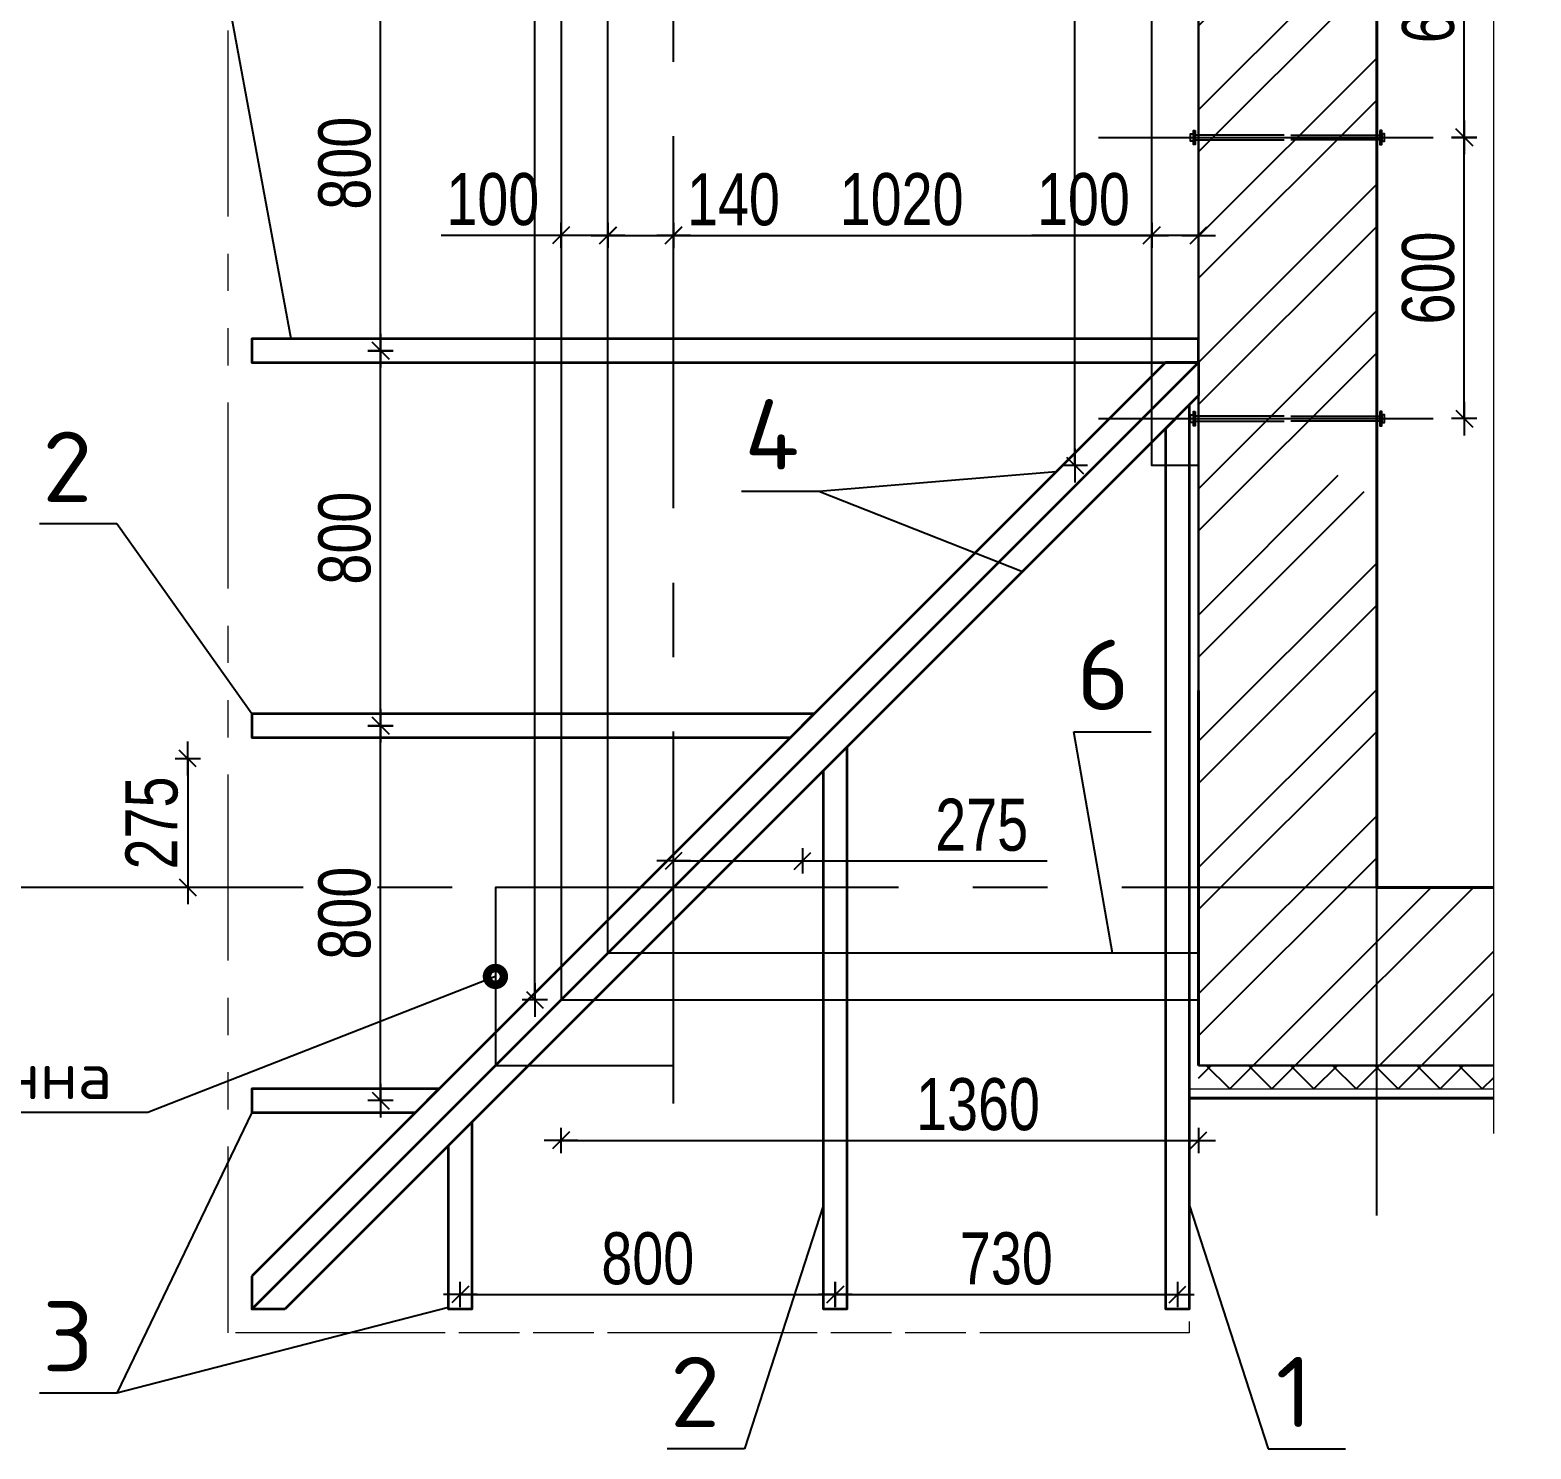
# Model space of a CAD drawing. Extents: x -12289450 to -10763036, y -7834513 to -6150123.
# Drawn here: x -10969917 to -10966715, y -7680116 to -7677088 of the extents above; entities that cross this region are included whole.
import ezdxf

# ---------------------------------------------------------------- set-up
doc = ezdxf.new("R2010")
doc.units = 0
doc.header["$LTSCALE"] = 25
doc.header["$PDMODE"] = 35
doc.linetypes.add('CENTER', pattern=[50.8, 31.75, -6.35, 6.35, -6.35])
doc.linetypes.add('PHANTOM2', pattern=[31.75, 15.875, -3.175, 3.175, -3.175, 3.175, -3.175])
doc.layers.get('DefPoints').update_dxf_attribs({"color": 10, "lineweight": 30})
for name, color, linetype in [('004-ВСПЛИНИИ', 15, 'Continuous'), ('005-РАЗМЕРЫ', 252, 'Continuous'), ('008-ШТРИХОВКА', 252, 'Continuous'), ('010-MEBEL', 3, 'Continuous'), ('014-ОСИ', 251, 'CENTER'), ('Крыши', 7, 'Continuous'), ('Примечания', 7, 'Continuous')]:
    doc.layers.add(name, color=color, linetype=linetype)
for name, color, linetype, lineweight in [('Перегор', 4, 'Continuous', 20), ('Стена', 7, 'Continuous', 5), ('СТЕНЫ', 5, 'Continuous', 40)]:
    doc.layers.add(name, color=color, linetype=linetype, lineweight=lineweight)
doc.styles.add('ROMANT', font='romant.shx', dxfattribs={"height": 2})
doc.styles.add('RUSS', font='russ', dxfattribs={"width": 0.8})
doc.styles.get("Standard").update_dxf_attribs({"font": 'arial.ttf'})
doc.styles.add('TXT0', font='txt', dxfattribs={"width": 0.8})
doc.dimstyles.new('RUSS100', dxfattribs={"dimscale": 100, "dimtxt": 2, "dimasz": 1, "dimexe": 0.5, "dimexo": 3, "dimgap": 0.5, "dimtad": 1, "dimdec": 0, "dimrnd": 2.5, "dimzin": 0, "dimdsep": 46, "dimtxsty": 'RUSS', "dimblk1": 'ARCHTICK', "dimblk2": 'ARCHTICK', "dimsah": 1, "dimcen": 3, "dimdle": 1, "dimadec": 0, "dimazin": 2, "dimtp": 6, "dimtm": 6, "dimtfac": 3, "dimtdec": 0, "dimtmove": 2, "dimatfit": 3, "dimldrblk": 'NONE', "dimfxl": 0, "dimtolj": 1, "dimtzin": 0, "dimarcsym": 0})
doc.dimstyles.new('Копия РАЗМЕРЫ22', dxfattribs={"dimscale": 30, "dimtxt": 3.7, "dimasz": 0.06, "dimexe": 0, "dimexo": 0, "dimgap": 0.7, "dimtad": 1, "dimdec": 0, "dimzin": 0, "dimdsep": 46, "dimtxsty": 'TXT0', "dimblk1": 'A8MITTA', "dimblk2": 'A8MITTA', "dimsah": 1, "dimcen": 0.2, "dimse1": 1, "dimse2": 1, "dimadec": 0, "dimazin": 0, "dimtp": 6, "dimtm": 6, "dimtfac": 1, "dimtdec": 0, "dimtofl": 0, "dimtmove": 0, "dimatfit": 3, "dimldrblk": 'A8MITTA', "dimfxl": 0, "dimtolj": 1, "dimtzin": 0, "dimarcsym": 0})

# ---------------------------------------------------------------- blocks, each defined once
blk = doc.blocks.new('A8MITTA', base_point=(3180, 3140))
for p, q in [((3170, 3130), (3190, 3150)), ((3180, 3155), (3180, 3125)), ((3160, 3140), (3200, 3140))]:
    blk.add_line(p, q)
blk = doc.blocks.new('*D912')
at = {"layer": '005-РАЗМЕРЫ', "color": 0, "lineweight": -2, "transparency": 16777216}
blk.add_line((-10969168.8, -7678570.8), (-10969168.8, -7677774.4), dxfattribs=at)
at = {"layer": 'DefPoints', "color": 0, "transparency": 16777216}
for p in [(-10969443.9, -7677772.6), (-10969168.8, -7677772.6), (-10969443.9, -7678572.6)]:
    blk.add_point(p, dxfattribs=at)
at = {"layer": '005-РАЗМЕРЫ', "color": 0, "lineweight": -2, "transparency": 16777216, "xscale": 1.8, "yscale": 1.8, "zscale": 1.8}
for p, rotation in [((-10969168.8, -7677772.6), 90), ((-10969168.8, -7678572.6), 270)]:
    blk.add_blockref('A8MITTA', p, dxfattribs=dict(at, rotation=rotation))
at = {"layer": '005-РАЗМЕРЫ', "color": 0, "transparency": 16777216, "insert": (-10969245.3, -7678172.6), "char_height": 111, "attachment_point": 5, "rotation": 90, "style": 'TXT0'}
blk.add_mtext('\\A1;800', dxfattribs=at)
blk = doc.blocks.new('*D913')
at = {"layer": '005-РАЗМЕРЫ', "color": 0, "lineweight": -2, "transparency": 16777216}
blk.add_line((-10969168.8, -7677770.8), (-10969168.8, -7676974.4), dxfattribs=at)
at = {"layer": 'DefPoints', "color": 0, "transparency": 16777216}
for p in [(-10969443.9, -7676972.6), (-10969168.8, -7676972.6), (-10969443.9, -7677772.6)]:
    blk.add_point(p, dxfattribs=at)
at = {"layer": '005-РАЗМЕРЫ', "color": 0, "lineweight": -2, "transparency": 16777216, "xscale": 1.8, "yscale": 1.8, "zscale": 1.8}
for p, rotation in [((-10969168.8, -7676972.6), 90), ((-10969168.8, -7677772.6), 270)]:
    blk.add_blockref('A8MITTA', p, dxfattribs=dict(at, rotation=rotation))
at = {"layer": '005-РАЗМЕРЫ', "color": 0, "transparency": 16777216, "insert": (-10969245.3, -7677372.6), "char_height": 111, "attachment_point": 5, "rotation": 90, "style": 'TXT0'}
blk.add_mtext('\\A1;800', dxfattribs=at)
blk = doc.blocks.new('*D918')
at = {"layer": '005-РАЗМЕРЫ', "color": 0, "lineweight": -2, "transparency": 16777216}
blk.add_line((-10969168.8, -7679370.8), (-10969168.8, -7678574.4), dxfattribs=at)
at = {"layer": 'DefPoints', "color": 0, "transparency": 16777216}
for p in [(-10969443.9, -7678572.6), (-10969168.8, -7678572.6), (-10969443.9, -7679372.6)]:
    blk.add_point(p, dxfattribs=at)
at = {"layer": '005-РАЗМЕРЫ', "color": 0, "lineweight": -2, "transparency": 16777216, "xscale": 1.8, "yscale": 1.8, "zscale": 1.8}
for p, rotation in [((-10969168.8, -7678572.6), 90), ((-10969168.8, -7679372.6), 270)]:
    blk.add_blockref('A8MITTA', p, dxfattribs=dict(at, rotation=rotation))
at = {"layer": '005-РАЗМЕРЫ', "color": 0, "transparency": 16777216, "insert": (-10969245.3, -7678972.6), "char_height": 111, "attachment_point": 5, "rotation": 90, "style": 'TXT0'}
blk.add_mtext('\\A1;800', dxfattribs=at)
blk = doc.blocks.new('*D919')
at = {"layer": '005-РАЗМЕРЫ', "color": 0, "lineweight": -2, "transparency": 16777216}
blk.add_line((-10968839.9, -7679155.8), (-10968839.9, -7674499.4), dxfattribs=at)
at = {"layer": 'DefPoints', "color": 0, "transparency": 16777216}
for p in [(-10968839.9, -7674497.6), (-10968783.9, -7674497.6), (-10968783.9, -7679157.6)]:
    blk.add_point(p, dxfattribs=at)
at = {"layer": '005-РАЗМЕРЫ', "color": 0, "lineweight": -2, "transparency": 16777216, "xscale": 1.8, "yscale": 1.8, "zscale": 1.8}
for p, rotation in [((-10968839.9, -7674497.6), 90), ((-10968839.9, -7679157.6), 270)]:
    blk.add_blockref('A8MITTA', p, dxfattribs=dict(at, rotation=rotation))
at = {"layer": '005-РАЗМЕРЫ', "color": 0, "transparency": 16777216, "insert": (-10968916.4, -7675913.8), "char_height": 111, "attachment_point": 5, "rotation": 90, "style": 'TXT0'}
blk.add_mtext('\\A1;4660', dxfattribs=at)
blk = doc.blocks.new('*D920')
at = {"layer": '005-РАЗМЕРЫ', "color": 0, "lineweight": -2, "transparency": 16777216}
blk.add_line((-10968782.1, -7679457.3), (-10967425.7, -7679457.3), dxfattribs=at)
at = {"layer": 'DefPoints', "color": 0, "transparency": 16777216}
for p in [(-10968783.9, -7679157.6), (-10967423.9, -7679157.6), (-10967423.9, -7679457.3)]:
    blk.add_point(p, dxfattribs=at)
at = {"layer": '005-РАЗМЕРЫ', "color": 0, "lineweight": -2, "transparency": 16777216, "xscale": 1.8, "yscale": 1.8, "zscale": 1.8, "rotation": 180}
blk.add_blockref('A8MITTA', (-10968783.9, -7679457.3), dxfattribs=at)
at = {"layer": '005-РАЗМЕРЫ', "color": 0, "lineweight": -2, "transparency": 16777216, "xscale": 1.8, "yscale": 1.8, "zscale": 1.8}
blk.add_blockref('A8MITTA', (-10967423.9, -7679457.3), dxfattribs=at)
at = {"layer": '005-РАЗМЕРЫ', "color": 0, "transparency": 16777216, "insert": (-10967894.4, -7679380.8), "char_height": 111, "attachment_point": 5, "style": 'TXT0'}
blk.add_mtext('\\A1;1360', dxfattribs=at)
blk = doc.blocks.new('*D921')
at = {"layer": '005-РАЗМЕРЫ', "color": 0, "lineweight": -2, "transparency": 16777216}
blk.add_line((-10968997.1, -7679786.1), (-10968200.7, -7679786.1), dxfattribs=at)
at = {"layer": 'DefPoints', "color": 0, "transparency": 16777216}
for p in [(-10968198.9, -7679786.1), (-10968998.9, -7679817.6), (-10968198.9, -7679817.6)]:
    blk.add_point(p, dxfattribs=at)
at = {"layer": '005-РАЗМЕРЫ', "color": 0, "lineweight": -2, "transparency": 16777216, "xscale": 1.8, "yscale": 1.8, "zscale": 1.8, "rotation": 180}
blk.add_blockref('A8MITTA', (-10968998.9, -7679786.1), dxfattribs=at)
at = {"layer": '005-РАЗМЕРЫ', "color": 0, "lineweight": -2, "transparency": 16777216, "xscale": 1.8, "yscale": 1.8, "zscale": 1.8}
blk.add_blockref('A8MITTA', (-10968198.9, -7679786.1), dxfattribs=at)
at = {"layer": '005-РАЗМЕРЫ', "color": 0, "transparency": 16777216, "insert": (-10968598.9, -7679709.6), "char_height": 111, "attachment_point": 5, "style": 'TXT0'}
blk.add_mtext('\\A1;800', dxfattribs=at)
blk = doc.blocks.new('*D922')
at = {"layer": '005-РАЗМЕРЫ', "color": 0, "lineweight": -2, "transparency": 16777216}
blk.add_line((-10968197.1, -7679786.1), (-10967470.7, -7679786.1), dxfattribs=at)
at = {"layer": 'DefPoints', "color": 0, "transparency": 16777216}
for p in [(-10967468.9, -7679786.1), (-10968198.9, -7679817.6), (-10967468.9, -7679817.6)]:
    blk.add_point(p, dxfattribs=at)
at = {"layer": '005-РАЗМЕРЫ', "color": 0, "lineweight": -2, "transparency": 16777216, "xscale": 1.8, "yscale": 1.8, "zscale": 1.8, "rotation": 180}
blk.add_blockref('A8MITTA', (-10968198.9, -7679786.1), dxfattribs=at)
at = {"layer": '005-РАЗМЕРЫ', "color": 0, "lineweight": -2, "transparency": 16777216, "xscale": 1.8, "yscale": 1.8, "zscale": 1.8}
blk.add_blockref('A8MITTA', (-10967468.9, -7679786.1), dxfattribs=at)
at = {"layer": '005-РАЗМЕРЫ', "color": 0, "transparency": 16777216, "insert": (-10967833.9, -7679709.6), "char_height": 111, "attachment_point": 5, "style": 'TXT0'}
blk.add_mtext('\\A1;730', dxfattribs=at)
blk = doc.blocks.new('*D923')
at = {"layer": '005-РАЗМЕРЫ', "color": 0, "lineweight": -2, "transparency": 16777216}
for p, q in [((-10968542.1, -7678861.2), (-10968270.7, -7678861.2)), ((-10968268.9, -7678861.2), (-10967747.1, -7678861.2))]:
    blk.add_line(p, q, dxfattribs=at)
at = {"layer": 'DefPoints', "color": 0, "transparency": 16777216}
for p in [(-10968268.9, -7678861.2), (-10968543.9, -7679378.9), (-10968268.9, -7679750.1)]:
    blk.add_point(p, dxfattribs=at)
at = {"layer": '005-РАЗМЕРЫ', "color": 0, "lineweight": -2, "transparency": 16777216, "xscale": 1.8, "yscale": 1.8, "zscale": 1.8, "rotation": 180}
blk.add_blockref('A8MITTA', (-10968543.9, -7678861.2), dxfattribs=at)
at = {"layer": '005-РАЗМЕРЫ', "color": 0, "lineweight": -2, "transparency": 16777216, "xscale": 1.8, "yscale": 1.8, "zscale": 1.8}
blk.add_blockref('A8MITTA', (-10968268.9, -7678861.2), dxfattribs=at)
at = {"layer": '005-РАЗМЕРЫ', "color": 0, "transparency": 16777216, "insert": (-10967886.5, -7678784.7), "char_height": 111, "attachment_point": 5, "style": 'TXT0'}
blk.add_mtext('\\A1;275', dxfattribs=at)
blk = doc.blocks.new('*D924')
at = {"layer": '005-РАЗМЕРЫ', "color": 0, "lineweight": -2, "transparency": 16777216}
blk.add_line((-10969580.4, -7678644.4), (-10969580.4, -7678915.8), dxfattribs=at)
at = {"layer": 'DefPoints', "color": 0, "transparency": 16777216}
for p in [(-10969443.9, -7678642.6), (-10969580.4, -7678917.6), (-10969493.9, -7678917.6)]:
    blk.add_point(p, dxfattribs=at)
at = {"layer": '005-РАЗМЕРЫ', "color": 0, "lineweight": -2, "transparency": 16777216, "xscale": 1.8, "yscale": 1.8, "zscale": 1.8}
for p, rotation in [((-10969580.4, -7678642.6), 90), ((-10969580.4, -7678917.6), 270)]:
    blk.add_blockref('A8MITTA', p, dxfattribs=dict(at, rotation=rotation))
at = {"layer": '005-РАЗМЕРЫ', "color": 0, "transparency": 16777216, "insert": (-10969656.9, -7678780.1), "char_height": 111, "attachment_point": 5, "rotation": 90, "style": 'TXT0'}
blk.add_mtext('\\A1;275', dxfattribs=at)
blk = doc.blocks.new('_ArchTick')
at = {"color": 0, "linetype": 'ByBlock', "const_width": 0.15}
blk.add_lwpolyline([(-0.5, -0.5), (0.5, 0.5)], dxfattribs=at)
blk = doc.blocks.new('*D951')
at = {"layer": '005-РАЗМЕРЫ', "color": 0, "lineweight": -2, "transparency": 16777216}
blk.add_line((-10966857.1, -7677915.8), (-10966857.1, -7677319.4), dxfattribs=at)
at = {"layer": 'DefPoints', "color": 0, "transparency": 16777216}
for p in [(-10966917.2, -7677317.6), (-10966857.1, -7677317.6), (-10967132.2, -7677917.6)]:
    blk.add_point(p, dxfattribs=at)
at = {"layer": '005-РАЗМЕРЫ', "color": 0, "lineweight": -2, "transparency": 16777216, "xscale": 1.8, "yscale": 1.8, "zscale": 1.8}
for p, rotation in [((-10966857.1, -7677317.6), 90), ((-10966857.1, -7677917.6), 270)]:
    blk.add_blockref('A8MITTA', p, dxfattribs=dict(at, rotation=rotation))
at = {"layer": '005-РАЗМЕРЫ', "color": 0, "transparency": 16777216, "insert": (-10966933.6, -7677617.6), "char_height": 111, "attachment_point": 5, "rotation": 90, "style": 'TXT0'}
blk.add_mtext('\\A1;600', dxfattribs=at)
blk = doc.blocks.new('*D952')
at = {"layer": '005-РАЗМЕРЫ', "color": 0, "lineweight": -2, "transparency": 16777216}
blk.add_line((-10966857.1, -7677315.8), (-10966857.1, -7676719.4), dxfattribs=at)
at = {"layer": 'DefPoints', "color": 0, "transparency": 16777216}
for p in [(-10966917.2, -7676717.6), (-10966857.1, -7676717.6), (-10967132.2, -7677317.6)]:
    blk.add_point(p, dxfattribs=at)
at = {"layer": '005-РАЗМЕРЫ', "color": 0, "lineweight": -2, "transparency": 16777216, "xscale": 1.8, "yscale": 1.8, "zscale": 1.8}
for p, rotation in [((-10966857.1, -7676717.6), 90), ((-10966857.1, -7677317.6), 270)]:
    blk.add_blockref('A8MITTA', p, dxfattribs=dict(at, rotation=rotation))
at = {"layer": '005-РАЗМЕРЫ', "color": 0, "transparency": 16777216, "insert": (-10966933.6, -7677017.6), "char_height": 111, "attachment_point": 5, "rotation": 90, "style": 'TXT0'}
blk.add_mtext('\\A1;600', dxfattribs=at)
blk = doc.blocks.new('*D957')
at = {"layer": '005-РАЗМЕРЫ', "color": 0, "lineweight": -2, "transparency": 16777216}
for p, q in [((-10968682.1, -7677526.9), (-10968545.7, -7677526.9)), ((-10968543.9, -7677526.9), (-10968298.9, -7677526.9))]:
    blk.add_line(p, q, dxfattribs=at)
at = {"layer": 'DefPoints', "color": 0, "transparency": 16777216}
for p in [(-10968543.9, -7677526.9), (-10968683.9, -7677558.6), (-10968543.9, -7677558.6)]:
    blk.add_point(p, dxfattribs=at)
at = {"layer": '005-РАЗМЕРЫ', "color": 0, "lineweight": -2, "transparency": 16777216, "xscale": 1.8, "yscale": 1.8, "zscale": 1.8, "rotation": 180}
blk.add_blockref('A8MITTA', (-10968683.9, -7677526.9), dxfattribs=at)
at = {"layer": '005-РАЗМЕРЫ', "color": 0, "lineweight": -2, "transparency": 16777216, "xscale": 1.8, "yscale": 1.8, "zscale": 1.8}
blk.add_blockref('A8MITTA', (-10968543.9, -7677526.9), dxfattribs=at)
at = {"layer": '005-РАЗМЕРЫ', "color": 0, "transparency": 16777216, "insert": (-10968416.1, -7677450.4), "char_height": 111, "attachment_point": 5, "style": 'TXT0'}
blk.add_mtext('\\A1;140', dxfattribs=at)
blk = doc.blocks.new('*D958')
at = {"layer": '005-РАЗМЕРЫ', "color": 0, "lineweight": -2, "transparency": 16777216}
for p, q in [((-10968783.9, -7677526.5), (-10969039.3, -7677526.5)), ((-10968685.7, -7677526.5), (-10968782.1, -7677526.5))]:
    blk.add_line(p, q, dxfattribs=at)
at = {"layer": 'DefPoints', "color": 0, "transparency": 16777216}
for p in [(-10968783.9, -7677526.5), (-10968783.9, -7677594.4), (-10968683.9, -7677594.4)]:
    blk.add_point(p, dxfattribs=at)
at = {"layer": '005-РАЗМЕРЫ', "color": 0, "lineweight": -2, "transparency": 16777216, "xscale": 1.8, "yscale": 1.8, "zscale": 1.8, "rotation": 180}
blk.add_blockref('A8MITTA', (-10968783.9, -7677526.5), dxfattribs=at)
at = {"layer": '005-РАЗМЕРЫ', "color": 0, "lineweight": -2, "transparency": 16777216, "xscale": 1.8, "yscale": 1.8, "zscale": 1.8}
blk.add_blockref('A8MITTA', (-10968683.9, -7677526.5), dxfattribs=at)
at = {"layer": '005-РАЗМЕРЫ', "color": 0, "transparency": 16777216, "insert": (-10968929.5, -7677450), "char_height": 111, "attachment_point": 5, "style": 'TXT0'}
blk.add_mtext('\\A1;100', dxfattribs=at)
blk = doc.blocks.new('*D959')
at = {"layer": '005-РАЗМЕРЫ', "color": 0, "lineweight": -2, "transparency": 16777216}
blk.add_line((-10968542.1, -7677526.5), (-10967525.7, -7677526.5), dxfattribs=at)
at = {"layer": 'DefPoints', "color": 0, "transparency": 16777216}
for p in [(-10967523.9, -7677526.5), (-10968543.9, -7677681.5), (-10967523.9, -7677681.5)]:
    blk.add_point(p, dxfattribs=at)
at = {"layer": '005-РАЗМЕРЫ', "color": 0, "lineweight": -2, "transparency": 16777216, "xscale": 1.8, "yscale": 1.8, "zscale": 1.8, "rotation": 180}
blk.add_blockref('A8MITTA', (-10968543.9, -7677526.5), dxfattribs=at)
at = {"layer": '005-РАЗМЕРЫ', "color": 0, "lineweight": -2, "transparency": 16777216, "xscale": 1.8, "yscale": 1.8, "zscale": 1.8}
blk.add_blockref('A8MITTA', (-10967523.9, -7677526.5), dxfattribs=at)
at = {"layer": '005-РАЗМЕРЫ', "color": 0, "transparency": 16777216, "insert": (-10968057.3, -7677450), "char_height": 111, "attachment_point": 5, "style": 'TXT0'}
blk.add_mtext('\\A1;1020', dxfattribs=at)
blk = doc.blocks.new('*D960')
at = {"layer": '005-РАЗМЕРЫ', "color": 0, "lineweight": -2, "transparency": 16777216}
for p, q in [((-10967523.9, -7677526.5), (-10967779.3, -7677526.5)), ((-10967425.7, -7677526.5), (-10967522.1, -7677526.5))]:
    blk.add_line(p, q, dxfattribs=at)
at = {"layer": 'DefPoints', "color": 0, "transparency": 16777216}
for p in [(-10967523.9, -7677526.5), (-10967523.9, -7677594.4), (-10967423.9, -7677594.4)]:
    blk.add_point(p, dxfattribs=at)
at = {"layer": '005-РАЗМЕРЫ', "color": 0, "lineweight": -2, "transparency": 16777216, "xscale": 1.8, "yscale": 1.8, "zscale": 1.8, "rotation": 180}
blk.add_blockref('A8MITTA', (-10967523.9, -7677526.5), dxfattribs=at)
at = {"layer": '005-РАЗМЕРЫ', "color": 0, "lineweight": -2, "transparency": 16777216, "xscale": 1.8, "yscale": 1.8, "zscale": 1.8}
blk.add_blockref('A8MITTA', (-10967423.9, -7677526.5), dxfattribs=at)
at = {"layer": '005-РАЗМЕРЫ', "color": 0, "transparency": 16777216, "insert": (-10967669.5, -7677450), "char_height": 111, "attachment_point": 5, "style": 'TXT0'}
blk.add_mtext('\\A1;100', dxfattribs=at)
blk = doc.blocks.new('*D961')
at = {"layer": '005-РАЗМЕРЫ', "color": 0, "lineweight": -2, "transparency": 16777216}
blk.add_line((-10967687.6, -7678015.8), (-10967687.6, -7674499.4), dxfattribs=at)
at = {"layer": 'DefPoints', "color": 0, "transparency": 16777216}
for p in [(-10967687.6, -7674497.6), (-10967523.9, -7674497.6), (-10967523.9, -7678017.6)]:
    blk.add_point(p, dxfattribs=at)
at = {"layer": '005-РАЗМЕРЫ', "color": 0, "lineweight": -2, "transparency": 16777216, "xscale": 1.8, "yscale": 1.8, "zscale": 1.8}
for p, rotation in [((-10967687.6, -7674497.6), 90), ((-10967687.6, -7678017.6), 270)]:
    blk.add_blockref('A8MITTA', p, dxfattribs=dict(at, rotation=rotation))
at = {"layer": '005-РАЗМЕРЫ', "color": 0, "transparency": 16777216, "insert": (-10967764.1, -7675735.4), "char_height": 111, "attachment_point": 5, "rotation": 90, "style": 'TXT0'}
blk.add_mtext('\\A1;3520', dxfattribs=at)

msp = doc.modelspace()

# ---------------------------------------------------------------- hatches: boundary and pattern name
at = {"layer": '008-ШТРИХОВКА', "ltscale": 3}
h = msp.add_hatch(dxfattribs=at)
h.set_pattern_fill('ANSI37', color=256, scale=20, style=0)
h.set_pattern_definition([(45, (-10968973.87, -7679347.64), (-44.9013, 44.9013), []), (135, (-10968973.87, -7679347.64), (-44.9013, -44.9013), [])])
h.paths.add_polyline_path([(-10967423.9, -7679297.6), (-10967423.9, -7679347.6), (-10966793.9, -7679347.6), (-10966793.9, -7679297.6)])
h.paths.add_polyline_path([(-10967473.9, -7674617.6), (-10967423.9, -7674617.6), (-10967423.9, -7674497.6), (-10968923.9, -7674497.6), (-10968923.9, -7673917.6), (-10968973.9, -7673917.6), (-10968973.9, -7674547.6), (-10967473.9, -7674547.6)])
h = msp.add_hatch(dxfattribs=at)
h.set_pattern_fill('ANSI32', color=256, scale=20)
h.set_pattern_definition([(45, (-10968923.87, -7679297.64), (-134.704, 134.704), []), (45, (-10968834.07, -7679297.64), (-134.704, 134.704), [])])
h.paths.add_polyline_path([(-10968543.9, -7673917.6), (-10968923.9, -7673917.6), (-10968923.9, -7674497.6), (-10967423.9, -7674497.6), (-10967423.9, -7679297.6), (-10966793.9, -7679297.6), (-10966793.9, -7678917.6), (-10967043.9, -7678917.6), (-10967043.9, -7678073), (-10967125.9, -7678073), (-10967125.9, -7677915.1), (-10967043.9, -7677915.1), (-10967043.9, -7674117.6), (-10968543.9, -7674117.6)])

# ---------------------------------------------------------------- linework, layer by layer
at = {"lineweight": 25, "ltscale": 20}
for p, q in [((-10968923.9, -7679107.6), (-10969665.5, -7679397.9)), ((-10969665.5, -7679397.9), (-10970265.2, -7679397.9))]:
    msp.add_line(p, q, dxfattribs=at)
at = {"lineweight": 25, "ltscale": 20, "const_width": 36}
msp.add_lwpolyline([(-10968932.9, -7679107.6, -1), (-10968914.9, -7679107.6, -1)], format="xyb", close=True, dxfattribs=at)
at = {"layer": '004-ВСПЛИНИИ', "color": 0, "lineweight": 0}
msp.add_lwpolyline([(-10966793.9, -7679443), (-10966793.9, -7675505.6), (-10966859, -7675460.6), (-10966714.7, -7675411.4), (-10966793.9, -7675365.1), (-10966793.9, -7673917.6)], dxfattribs=at)
at = {"layer": '005-РАЗМЕРЫ', "color": 6, "lineweight": 25, "ltscale": 4}
for points in [[(-10967434.9, -7677317.6), (-10967434.9, -7677325.6), (-10967440.9, -7677325.6), (-10967440.9, -7677317.6), (-10967440.9, -7677317.6), (-10967440.9, -7677317.6), (-10967440.9, -7677309.6), (-10967434.9, -7677309.6), (-10967434.9, -7677325.6)], [(-10967430.9, -7677302.6), (-10967430.9, -7677317.6), (-10967430.9, -7677332.6), (-10967434.9, -7677332.6), (-10967434.9, -7677302.6), (-10967430.9, -7677302.6)], [(-10967240.9, -7677312.6), (-10967434.9, -7677312.6), (-10967434.9, -7677322.6), (-10967240.9, -7677322.6)], [(-10967226.9, -7677312.6), (-10967032.9, -7677312.6), (-10967032.9, -7677322.6), (-10967226.9, -7677322.6)], [(-10967036.9, -7677302.6), (-10967036.9, -7677317.6), (-10967036.9, -7677332.6), (-10967032.9, -7677332.6), (-10967032.9, -7677302.6), (-10967036.9, -7677302.6)], [(-10967032.9, -7677317.6), (-10967032.9, -7677325.6), (-10967026.9, -7677325.6), (-10967026.9, -7677317.6), (-10967026.9, -7677317.6), (-10967026.9, -7677317.6), (-10967026.9, -7677309.6), (-10967032.9, -7677309.6), (-10967032.9, -7677325.6)], [(-10967434.9, -7677917.6), (-10967434.9, -7677925.6), (-10967440.9, -7677925.6), (-10967440.9, -7677917.6), (-10967440.9, -7677917.6), (-10967440.9, -7677917.6), (-10967440.9, -7677909.6), (-10967434.9, -7677909.6), (-10967434.9, -7677925.6)], [(-10967430.9, -7677902.6), (-10967430.9, -7677917.6), (-10967430.9, -7677932.6), (-10967434.9, -7677932.6), (-10967434.9, -7677902.6), (-10967430.9, -7677902.6)], [(-10967240.9, -7677912.6), (-10967434.9, -7677912.6), (-10967434.9, -7677922.6), (-10967240.9, -7677922.6)], [(-10967226.9, -7677912.6), (-10967032.9, -7677912.6), (-10967032.9, -7677922.6), (-10967226.9, -7677922.6)], [(-10967036.9, -7677902.6), (-10967036.9, -7677917.6), (-10967036.9, -7677932.6), (-10967032.9, -7677932.6), (-10967032.9, -7677902.6), (-10967036.9, -7677902.6)], [(-10967032.9, -7677917.6), (-10967032.9, -7677925.6), (-10967026.9, -7677925.6), (-10967026.9, -7677917.6), (-10967026.9, -7677917.6), (-10967026.9, -7677917.6), (-10967026.9, -7677909.6), (-10967032.9, -7677909.6), (-10967032.9, -7677925.6)]]:
    msp.add_lwpolyline(points, dxfattribs=at)
at = {"layer": '005-РАЗМЕРЫ', "color": 4, "lineweight": 35}
for points in [[(-10967493.9, -7677747.6), (-10969443.9, -7677747.6), (-10969443.9, -7677797.6), (-10967423.9, -7677797.6), (-10967423.9, -7677747.6)], [(-10969373.2, -7679817.6), (-10969443.9, -7679817.6), (-10967423.9, -7677797.6), (-10967423.9, -7677868.3), (-10969373.2, -7679817.6)], [(-10969443.9, -7679746.9), (-10969443.9, -7679817.6), (-10967423.9, -7677797.6), (-10967494.6, -7677797.6), (-10969443.9, -7679746.9)], [(-10967443.9, -7678688.3), (-10967443.9, -7679817.6), (-10967493.9, -7679817.6), (-10967493.9, -7677938.3), (-10967443.9, -7677888.3)], [(-10968244.6, -7678547.6), (-10969443.9, -7678547.6), (-10969443.9, -7678597.6), (-10968294.6, -7678597.6), (-10968244.6, -7678547.6)], [(-10968173.9, -7678618.3), (-10968173.9, -7679817.6), (-10968223.9, -7679817.6), (-10968223.9, -7678668.3), (-10968173.9, -7678618.3)], [(-10969114.6, -7679347.6), (-10969443.9, -7679347.6), (-10969443.9, -7679397.6), (-10969094.6, -7679397.6), (-10969044.6, -7679347.6)], [(-10968973.9, -7679488.3), (-10968973.9, -7679817.6), (-10969023.9, -7679817.6), (-10969023.9, -7679468.3), (-10968973.9, -7679418.3)]]:
    msp.add_lwpolyline(points, close=True, dxfattribs=at)
at = {"layer": '010-MEBEL', "color": 3, "linetype": 'ByBlock', "lineweight": 25}
for points in [[(-10968783.9, -7674497.6), (-10968783.9, -7679157.6), (-10968683.9, -7679057.6), (-10968683.9, -7674497.6)], [(-10967423.9, -7674497.6), (-10967423.9, -7678017.6), (-10967523.9, -7678017.6), (-10967523.9, -7674497.6)], [(-10968783.9, -7679157.6), (-10967423.9, -7679157.6), (-10967423.9, -7679057.6), (-10968683.9, -7679057.6)]]:
    msp.add_lwpolyline(points, close=True, dxfattribs=at)
at = {"layer": '014-ОСИ'}
for points in [[(-10968543.9, -7679378.9), (-10968543.9, -7673582)], [(-10967043.9, -7679617.6), (-10967043.9, -7673582)], [(-10967637.6, -7677317.6), (-10966923.1, -7677317.6)], [(-10967637.6, -7677917.6), (-10966923.1, -7677917.6)], [(-10966793.9, -7678917.6), (-10970419.7, -7678917.6)]]:
    msp.add_lwpolyline(points, dxfattribs=at)
at = {"layer": 'Крыши', "color": 12, "linetype": 'PHANTOM2', "lineweight": 0}
for points in [[(-10967493.9, -7679867.6), (-10969493.9, -7679867.6), (-10969493.9, -7674567.6), (-10968993.9, -7674567.6)], [(-10967443.9, -7679367.6), (-10967443.9, -7679867.6), (-10969493.9, -7679867.6), (-10969493.9, -7674567.6), (-10968993.9, -7674567.6)]]:
    msp.add_lwpolyline(points, dxfattribs=at)
at = {"layer": 'Крыши', "color": 12, "lineweight": 25}
msp.add_lwpolyline([(-10969443.9, -7679817.6), (-10967423.9, -7677797.6)], dxfattribs=at)
at = {"layer": 'СТЕНЫ', "ltscale": 3}
for p, q in [((-10967043.9, -7674117.6), (-10967043.9, -7678917.6)), ((-10967423.9, -7678497.6), (-10967423.9, -7679297.6)), ((-10967043.9, -7678917.6), (-10966793.9, -7678917.6)), ((-10967443.9, -7679367.6), (-10966793.9, -7679367.6))]:
    msp.add_line(p, q, dxfattribs=at)
at = {"layer": 'СТЕНЫ', "lineweight": 30, "ltscale": 3}
for p, q in [((-10967423.9, -7679297.6), (-10967423.9, -7674497.6)), ((-10966793.9, -7679297.6), (-10967423.9, -7679297.6))]:
    msp.add_line(p, q, dxfattribs=at)
at = {"layer": 'СТЕНЫ', "lineweight": 9, "ltscale": 3}
msp.add_line((-10967443.9, -7679347.6), (-10966793.9, -7679347.6), dxfattribs=at)
at = {"layer": 'СТЕНЫ', "ltscale": 3}
msp.add_lwpolyline([(-10967043.9, -7678677.6), (-10967043.9, -7678917.6)], dxfattribs=at)
at = {"layer": 'СТЕНЫ', "lineweight": 25, "ltscale": 3}
msp.add_lwpolyline([(-10968923.9, -7679297.6), (-10968543.9, -7679297.6), (-10968543.9, -7678917.6), (-10968923.9, -7678917.6)], close=True, dxfattribs=at)

# ---------------------------------------------------------------- texts
at = {"layer": 'Примечания', "color": 7, "insert": (-10970268.3, -7679319.4), "char_height": 100, "attachment_point": 4}
msp.add_mtext('\\A1;{\\Fsimplex|c204;Колонна}', dxfattribs=at)
at = {"layer": 'Стена', "linetype": 'Continuous', "ltscale": 100, "style": 'ROMANT'}
for s, rotation, p in [('4', 360, (-10968392.8, -7678026.2)), ('2', 360, (-10969890.6, -7678095.3)), ('6', 360, (-10967684, -7678539.2)), ('3', 360, (-10969890.6, -7679950.2)), ('2', 360, (-10968551.4, -7680069.1)), ('1', 0, (-10967259.2, -7680069.1))]:
    msp.add_text(s, height=150, rotation=rotation, dxfattribs=at).set_placement(p)

# ---------------------------------------------------------------- dimensions: what is measured, and where the dimension line sits
at = {"layer": '005-РАЗМЕРЫ', "color": 251}
for base, p1, p2, picture, middle in [((-10968839.9, -7674497.6), (-10968783.9, -7679157.6), (-10968783.9, -7674497.6), '*D919', (-10968839.9, -7675913.8)), ((-10967687.6, -7674497.6), (-10967523.9, -7678017.6), (-10967523.9, -7674497.6), '*D961', (-10967687.6, -7675735.4)), ((-10969168.8, -7677772.6), (-10969443.9, -7678572.6), (-10969443.9, -7677772.6), '*D912', (-10969168.8, -7678172.6)), ((-10969168.8, -7678572.6), (-10969443.9, -7679372.6), (-10969443.9, -7678572.6), '*D918', (-10969168.8, -7678972.6)), ((-10969580.4, -7678917.6), (-10969443.9, -7678642.6), (-10969493.9, -7678917.6), '*D924', (-10969580.4, -7678780.1))]:
    dim = msp.add_linear_dim(base=base, p1=p1, p2=p2, angle=90, dimstyle='Копия РАЗМЕРЫ22', dxfattribs=at)
    dim.commit()
    dim.dimension.update_dxf_attribs({"geometry": picture, "text_midpoint": middle, "dimtype": 160})
for base, p1, p2, picture, middle in [((-10966857.1, -7676717.6), (-10967132.2, -7677317.6), (-10966917.2, -7676717.6), '*D952', (-10966933.6, -7677017.6)), ((-10969168.8, -7676972.6), (-10969443.9, -7677772.6), (-10969443.9, -7676972.6), '*D913', (-10969245.3, -7677372.6)), ((-10966857.1, -7677317.6), (-10967132.2, -7677917.6), (-10966917.2, -7677317.6), '*D951', (-10966933.6, -7677617.6))]:
    dim = msp.add_linear_dim(base=base, p1=p1, p2=p2, angle=90, dimstyle='Копия РАЗМЕРЫ22', dxfattribs=at)
    dim.commit()
    dim.dimension.update_dxf_attribs({"geometry": picture, "text_midpoint": middle})
for base, p1, p2, picture, middle in [((-10968783.9, -7677526.5), (-10968683.9, -7677594.4), (-10968783.9, -7677594.4), '*D958', (-10968929.5, -7677526.5)), ((-10968543.9, -7677526.9), (-10968683.9, -7677558.6), (-10968543.9, -7677558.6), '*D957', (-10968416.1, -7677526.9)), ((-10967523.9, -7677526.5), (-10968543.9, -7677681.5), (-10967523.9, -7677681.5), '*D959', (-10968057.3, -7677526.5)), ((-10967523.9, -7677526.5), (-10967423.9, -7677594.4), (-10967523.9, -7677594.4), '*D960', (-10967669.5, -7677526.5)), ((-10968268.9, -7678861.2), (-10968543.9, -7679378.9), (-10968268.9, -7679750.1), '*D923', (-10967886.5, -7678861.2)), ((-10967423.9, -7679457.3), (-10968783.9, -7679157.6), (-10967423.9, -7679157.6), '*D920', (-10967894.4, -7679457.3)), ((-10968198.9, -7679786.1), (-10968998.9, -7679817.6), (-10968198.9, -7679817.6), '*D921', (-10968598.9, -7679786.1))]:
    dim = msp.add_linear_dim(base=base, p1=p1, p2=p2, dimstyle='Копия РАЗМЕРЫ22', dxfattribs=at)
    dim.commit()
    dim.dimension.update_dxf_attribs({"geometry": picture, "text_midpoint": middle, "dimtype": 160})
dim = msp.add_linear_dim(base=(-10967468.9, -7679786.1), p1=(-10968198.9, -7679817.6), p2=(-10967468.9, -7679817.6), dimstyle='Копия РАЗМЕРЫ22', dxfattribs=at)
dim.commit()
dim.dimension.update_dxf_attribs({"geometry": '*D922', "text_midpoint": (-10967833.9, -7679709.6)})

# ---------------------------------------------------------------- leaders
at = {"layer": 'Перегор', "color": 6, "linetype": 'Continuous', "ltscale": 4}
for points in [[(-10969359.4, -7677747.6), (-10969731.4, -7675741.9), (-10969896.5, -7675741.9)], [(-10967727.8, -7678030.8), (-10968233.6, -7678072.7), (-10968398.7, -7678072.7)], [(-10967799.6, -7678244.1), (-10968233.6, -7678072.7), (-10968398.7, -7678072.7)], [(-10969443.9, -7678547.6), (-10969731.4, -7678141.9), (-10969896.5, -7678141.9)], [(-10967607.3, -7679057.6), (-10967689.9, -7678585.8), (-10967524.8, -7678585.8)], [(-10969443.9, -7679397.6), (-10969731.4, -7679996.8), (-10969896.5, -7679996.8)], [(-10968223.9, -7679594.9), (-10968392.2, -7680115.7), (-10968557.3, -7680115.7)], [(-10967443.9, -7679594.9), (-10967275.5, -7680115.7), (-10967110.5, -7680115.7)], [(-10969027.1, -7679814.4), (-10969731.4, -7679996.8), (-10969896.5, -7679996.8)]]:
    msp.add_leader(points, dimstyle='RUSS100', override={"dimasz": 2, "dimgap": 0.5, "dimtad": 0, "dimfxl": 50}, dxfattribs=at)

doc.saveas('drawing.dxf')
